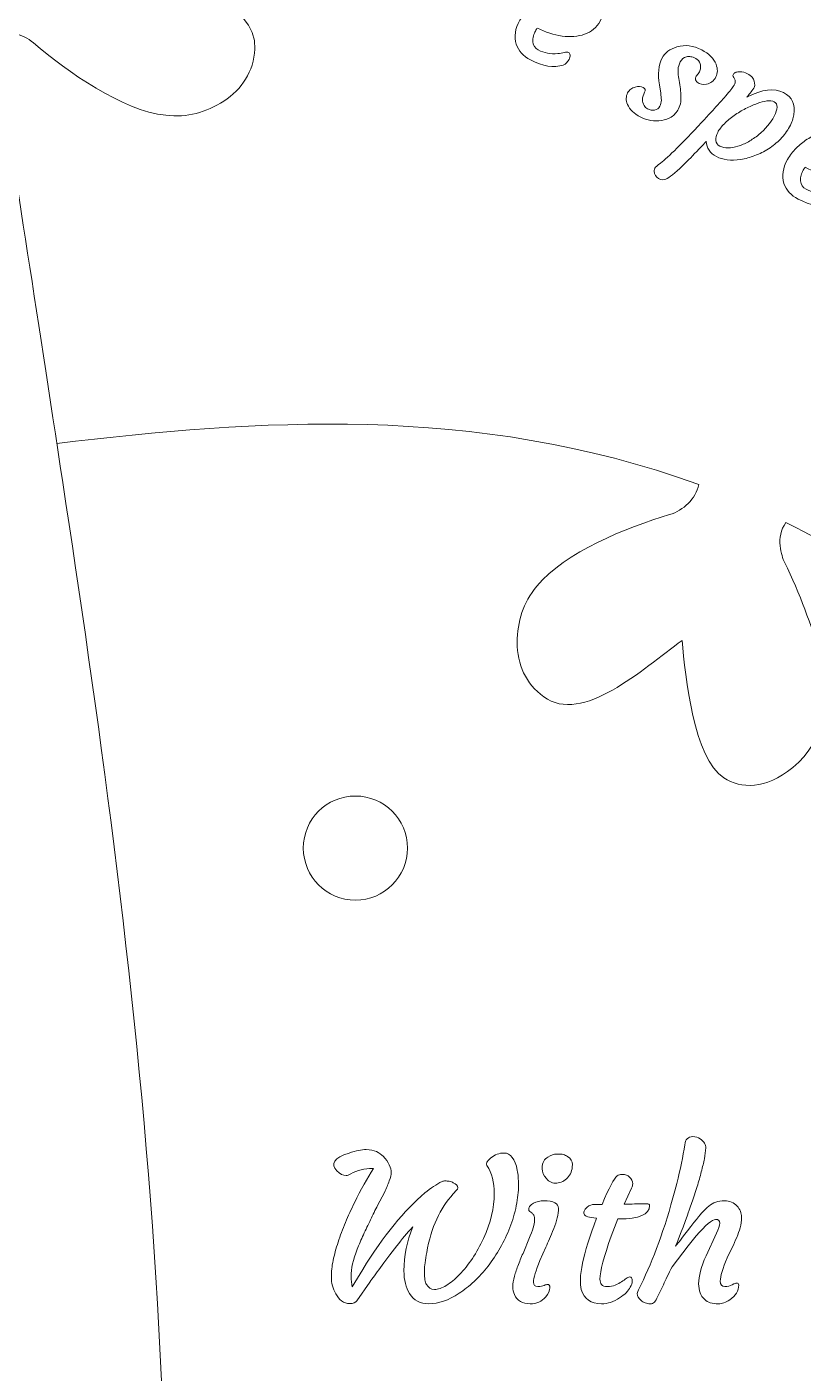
# Model space of a CAD drawing. Header units: inches. Extents: x -160 to 752, y 28 to 782.
# Drawn here: x -13.6 to 70.9, y 551.2 to 697.7 of the extents above; entities that cross this region are included whole.
import ezdxf

# ---------------------------------------------------------------- set-up
doc = ezdxf.new("R2010")
doc.units = ezdxf.units.IN
doc.header["$MEASUREMENT"] = 0
doc.layers.add('_U+0421_U+043B_U+043E_U+0439 1', color=7, linetype='Continuous')

# ---------------------------------------------------------------- blocks, each defined once
blk = doc.blocks.new('block 2')
at = {"layer": '_U+0421_U+043B_U+043E_U+0439 1', "color": 12, "lineweight": 9, "true_color": 0xe30513}
for points, knots in [([(305.09, 27.81), (184.24, 132.09), (55.29, 227.61), (-54.65, 344.61), (-130.38, 432.04), (-160.47, 554.53), (-106.38, 659.79), (-61.65, 746.82), (0.67, 769.94), (55.4, 761.15), (152.47, 745.58), (244.36, 626.03), (305, 559.17), (383.27, 640.56), (469.58, 781.89), (597.36, 753.44), (657.3, 740.1), (700.3, 699.79), (723.45, 645.65), (746.6, 591.54), (751.52, 539.49), (735.49, 482.62), (690.02, 321.27), (429.51, 136.47), (305.09, 27.81), (305.09, 27.81), (305.09, 27.81), (305.09, 27.81)], [0, 0, 0, 0, 1, 1, 1, 2, 2, 2, 3, 3, 3, 4, 4, 4, 5, 5, 5, 6, 6, 6, 7, 7, 7, 8, 8, 8, 9, 9, 9, 9]), ([(-74.6, 369.93), (-51.73, 392.1), (-28.86, 414.27), (-14.44, 445.06), (-12.86, 444.77), (-11.31, 443.51), (-10.8, 442.02), (-9.23, 437.38), (-6.3, 430.75), (-2.46, 427.86), (-0.59, 426.45), (1.41, 425.89), (3.74, 425.97), (6.08, 426.04), (8.19, 427.06), (9.54, 429.08), (12.43, 433.4), (6.17, 439.65), (2.83, 443.9), (6.79, 444.41), (15.64, 445.65), (17.61, 449.01), (18.72, 450.91), (18.76, 453.55), (16.18, 456.45), (13.07, 459.97), (8.11, 460.61), (3.79, 459.07), (0.63, 457.79), (-2.67, 456.6), (-6.11, 454.71), (-6.7, 454.39), (-8.8, 453.59), (-10.41, 454.7), (-7.37, 462.48), (-4.97, 470.27), (-3.11, 479.25), (7.32, 529.36), (-2.38, 600), (-9.7, 648.16), (-12.62, 667.31), (-15.06, 683.43), (-17.37, 696.89), (-15.87, 697.44), (-14.1, 697.02), (-12.9, 696), (-9.17, 692.83), (-3.26, 688.64), (1.52, 688.12), (3.85, 687.87), (5.86, 688.41), (7.82, 689.67), (9.79, 690.94), (11.08, 692.89), (11.2, 695.32), (11.47, 700.51), (2.89, 702.67), (-2.15, 704.61), (0.99, 707.07), (7.95, 712.67), (7.91, 716.57), (7.9, 718.77), (6.58, 721.06), (2.88, 722.23), (-1.6, 723.65), (-6.19, 721.66), (-9.11, 718.12), (-11.16, 715.4), (-13.39, 712.69), (-15.37, 709.3), (-15.71, 708.72), (-17.4, 707.02), (-19.35, 707.13), (-22.07, 722.42), (-24.5, 735.04), (-26.94, 747.65)], [0, 0, 0, 0, 1, 1, 1, 2, 2, 2, 3, 3, 3, 4, 4, 4, 5, 5, 5, 6, 6, 6, 7, 7, 7, 8, 8, 8, 9, 9, 9, 10, 10, 10, 11, 11, 11, 12, 12, 12, 13, 13, 13, 14, 14, 14, 15, 15, 15, 16, 16, 16, 17, 17, 17, 18, 18, 18, 19, 19, 19, 20, 20, 20, 21, 21, 21, 22, 22, 22, 23, 23, 23, 24, 24, 24, 25, 25, 25, 25]), ([(579.12, 671.93), (563.35, 665.62), (547.38, 659.03), (531.38, 646.39), (532.3, 644.66), (534.52, 644.38), (535.19, 644.39), (539.12, 644.46), (542.59, 643.97), (545.98, 643.63), (550.52, 642.98), (554.61, 640.09), (555.73, 635.53), (556.65, 631.76), (555.39, 629.45), (553.52, 628.29), (550.2, 626.23), (541.8, 629.26), (538.06, 630.66), (539.03, 625.35), (541.65, 616.89), (537.08, 614.42), (534.94, 613.26), (532.6, 613.35), (530.5, 614.37), (528.4, 615.39), (526.9, 616.82), (525.9, 618.95), (523.85, 623.29), (524.35, 630.52), (525.12, 635.36), (525.37, 636.92), (524.81, 638.65), (523.55, 639.64), (517.37, 633.8), (510.59, 626.3), (504.32, 617.9), (480.88, 586.49), (456.69, 534.63), (430.41, 501.71), (431.53, 500.11), (433.73, 499.78), (434.4, 499.87), (438.28, 500.41), (441.79, 500.35), (445.2, 500.42), (449.79, 500.32), (454.19, 497.95), (455.85, 493.55), (457.22, 489.92), (456.25, 487.47), (454.53, 486.1), (451.49, 483.65), (442.78, 485.65), (438.9, 486.59), (440.51, 481.43), (444.12, 473.35), (439.89, 470.35), (437.9, 468.94), (435.57, 468.75), (433.36, 469.51), (431.15, 470.26), (429.49, 471.5), (428.24, 473.49), (425.68, 477.56), (425.31, 484.79), (425.49, 489.69), (425.55, 491.26), (424.78, 492.92), (423.41, 493.75), (394.21, 462), (361.88, 456.55), (326.54, 457.86), (291.19, 459.16), (252.36, 466.43), (220.23, 490.95), (188.11, 515.47), (162.7, 557.24), (136.22, 588.28), (114.09, 614.22), (90.28, 633.24), (69, 643.8), (67.84, 642.22), (68.55, 640.1), (68.85, 639.5), (70.61, 635.99), (71.68, 632.65), (72.83, 629.44), (74.21, 625.07), (73.38, 620.13), (69.75, 617.15), (66.75, 614.69), (64.12, 614.83), (62.26, 616.01), (58.97, 618.11), (58.07, 626.99), (57.71, 630.97), (53.34, 627.79), (46.86, 621.78), (42.65, 624.83), (40.68, 626.26), (39.75, 628.4), (39.76, 630.74), (39.77, 633.07), (40.41, 635.05), (41.89, 636.87), (44.92, 640.59), (51.66, 643.27), (56.35, 644.67), (57.86, 645.12), (59.18, 646.38), (59.53, 647.94), (34.92, 656.84), (11.32, 654.93), (-10.35, 652.42)], [0, 0, 0, 0, 1, 1, 1, 2, 2, 2, 3, 3, 3, 4, 4, 4, 5, 5, 5, 6, 6, 6, 7, 7, 7, 8, 8, 8, 9, 9, 9, 10, 10, 10, 11, 11, 11, 12, 12, 12, 13, 13, 13, 14, 14, 14, 15, 15, 15, 16, 16, 16, 17, 17, 17, 18, 18, 18, 19, 19, 19, 20, 20, 20, 21, 21, 21, 22, 22, 22, 23, 23, 23, 24, 24, 24, 25, 25, 25, 26, 26, 26, 27, 27, 27, 28, 28, 28, 29, 29, 29, 30, 30, 30, 31, 31, 31, 32, 32, 32, 33, 33, 33, 34, 34, 34, 35, 35, 35, 36, 36, 36, 37, 37, 37, 38, 38, 38, 38]), ([(22.15, 614.04), (25.28, 614.04), (27.82, 611.5), (27.82, 608.37), (27.82, 605.24), (25.28, 602.7), (22.15, 602.7), (19.02, 602.7), (16.48, 605.24), (16.48, 608.37), (16.48, 611.5), (19.02, 614.04), (22.15, 614.04), (22.15, 614.04), (22.15, 614.04), (22.15, 614.04)], [0, 0, 0, 0, 1, 1, 1, 2, 2, 2, 3, 3, 3, 4, 4, 4, 5, 5, 5, 5]), ([(-133.18, 526.04), (-108.39, 533.44), (-83.6, 540.85), (-55.47, 535.1), (-54.61, 536.86), (-55.84, 539.06), (-56.24, 539.6), (-58.58, 542.75), (-60.21, 545.86), (-61.91, 548.81), (-64.03, 552.88), (-64.07, 557.88), (-61.02, 561.45), (-58.5, 564.4), (-55.88, 564.72), (-53.85, 563.88), (-50.24, 562.39), (-47.8, 553.8), (-46.76, 549.95), (-43.01, 553.84), (-37.67, 560.89), (-33, 558.62), (-30.8, 557.56), (-29.51, 555.61), (-29.12, 553.31), (-28.72, 551.01), (-29.01, 548.95), (-30.14, 546.9), (-32.48, 542.7), (-38.64, 538.89), (-43.02, 536.7), (-44.43, 535.99), (-45.61, 534.2), (-45.68, 532.6), (-43.53, 531.93), (-41.35, 531.19), (-39.15, 530.35), (-4.07, 517.06), (36.62, 481.68), (67.42, 458.65), (98.21, 435.62), (119.11, 424.94), (144.76, 406.58), (170.42, 388.23), (200.83, 362.19), (232.92, 357.15), (265.02, 352.1), (298.81, 368.05), (336.18, 364.29), (362.16, 361.67), (390.05, 349.49), (418.01, 335.27), (417.56, 333.74), (416.16, 332.58), (414.62, 332.23), (409.84, 331.15), (402.94, 328.94), (399.66, 325.43), (398.06, 323.72), (397.29, 321.79), (397.12, 319.46), (396.95, 317.13), (397.73, 314.93), (399.6, 313.37), (403.59, 310.04), (410.47, 315.6), (415.05, 318.47), (415.14, 314.48), (415.43, 305.55), (418.57, 303.23), (420.34, 301.93), (422.95, 301.61), (426.11, 303.86), (429.94, 306.59), (431.11, 311.46), (430.03, 315.92), (429.09, 319.19), (428.26, 322.6), (426.74, 326.22), (426.48, 326.84), (425.92, 329.01), (427.18, 330.5), (436.29, 325.75), (445.6, 320.79), (454.68, 316.03), (470.92, 307.53), (487.23, 299.46), (503.26, 291.59), (502.8, 290.06), (501.4, 288.89), (499.86, 288.55), (495.08, 287.47), (488.18, 285.26), (484.9, 281.75), (483.3, 280.03), (482.53, 278.11), (482.36, 275.78), (482.19, 273.45), (482.97, 271.25), (484.84, 269.68), (488.83, 266.36), (495.71, 271.91), (500.29, 274.79), (500.38, 270.79), (500.67, 261.87), (503.81, 259.55), (505.58, 258.24), (508.2, 257.93), (511.36, 260.18), (515.18, 262.91), (516.35, 267.77), (515.27, 272.23), (514.33, 275.51), (513.5, 278.92), (511.98, 282.54), (511.72, 283.16), (511.3, 285.41), (512.56, 286.9), (532.97, 276.97), (553.26, 267.38), (573.56, 257.79)], [0, 0, 0, 0, 1, 1, 1, 2, 2, 2, 3, 3, 3, 4, 4, 4, 5, 5, 5, 6, 6, 6, 7, 7, 7, 8, 8, 8, 9, 9, 9, 10, 10, 10, 11, 11, 11, 12, 12, 12, 13, 13, 13, 14, 14, 14, 15, 15, 15, 16, 16, 16, 17, 17, 17, 18, 18, 18, 19, 19, 19, 20, 20, 20, 21, 21, 21, 22, 22, 22, 23, 23, 23, 24, 24, 24, 25, 25, 25, 26, 26, 26, 27, 27, 27, 28, 28, 28, 29, 29, 29, 30, 30, 30, 31, 31, 31, 32, 32, 32, 33, 33, 33, 34, 34, 34, 35, 35, 35, 36, 36, 36, 37, 37, 37, 38, 38, 38, 39, 39, 39, 40, 40, 40, 40])]:
    blk.add_open_spline(points, degree=3, knots=knots, dxfattribs=at)
at = {"layer": '_U+0421_U+043B_U+043E_U+0439 1', "lineweight": 0}
for points, knots in [([(40.04, 698.47), (40.31, 698.92), (40.62, 699.34), (40.98, 699.69), (41.34, 700.05), (41.74, 700.38), (42.17, 700.66), (42.61, 700.95), (43.08, 701.19), (43.57, 701.39), (44.06, 701.59), (44.56, 701.73), (45.06, 701.82), (46.13, 702), (47.06, 701.88), (47.85, 701.47), (48.78, 700.99), (49.2, 700.29), (49.11, 699.36), (49.08, 699.04), (48.97, 698.71), (48.78, 698.36), (48.59, 698.01), (48.36, 697.72), (48.07, 697.48), (47.78, 697.25), (47.46, 697.07), (47.1, 696.94), (46.75, 696.82), (46.36, 696.74), (45.94, 696.71), (45.52, 696.68), (45.09, 696.69), (44.65, 696.75), (43.74, 696.88), (42.84, 697.17), (41.96, 697.61), (41.9, 697.55), (41.83, 697.44), (41.74, 697.29), (41.66, 697.14), (41.59, 696.97), (41.53, 696.76), (41.47, 696.55), (41.45, 696.35), (41.46, 696.16), (41.49, 695.73), (41.69, 695.42), (42.05, 695.23), (42.68, 694.91), (43.39, 694.77), (44.18, 694.83), (44.45, 694.85), (44.69, 694.89), (44.89, 694.95), (45.09, 695.01), (45.24, 695.02), (45.34, 694.97), (45.44, 694.92), (45.49, 694.82), (45.51, 694.66), (45.52, 694.51), (45.49, 694.36), (45.41, 694.21), (45.26, 693.92), (45.05, 693.72), (44.78, 693.59), (43.74, 693.26), (42.55, 693.45), (41.2, 694.15), (40.41, 694.57), (39.89, 695.14), (39.66, 695.86), (39.4, 696.68), (39.53, 697.55), (40.04, 698.47), (40.04, 698.47), (40.04, 698.47), (40.04, 698.47)], [0, 0, 0, 0, 1, 1, 1, 2, 2, 2, 3, 3, 3, 4, 4, 4, 5, 5, 5, 6, 6, 6, 7, 7, 7, 8, 8, 8, 9, 9, 9, 10, 10, 10, 11, 11, 11, 12, 12, 12, 13, 13, 13, 14, 14, 14, 15, 15, 15, 16, 16, 16, 17, 17, 17, 18, 18, 18, 19, 19, 19, 20, 20, 20, 21, 21, 21, 22, 22, 22, 23, 23, 23, 24, 24, 24, 25, 25, 25, 26, 26, 26, 26]), ([(51.78, 690.57), (51.87, 690.73), (51.99, 690.87), (52.14, 690.97), (52.28, 691.08), (52.44, 691.15), (52.6, 691.2), (52.93, 691.29), (53.23, 691.27), (53.48, 691.14), (53.69, 691.03), (53.74, 690.86), (53.63, 690.64), (53.33, 690.07), (53.32, 689.59), (53.58, 689.17), (53.67, 689.02), (53.79, 688.9), (53.94, 688.83), (54.08, 688.75), (54.21, 688.71), (54.33, 688.68), (54.45, 688.66), (54.58, 688.66), (54.7, 688.69), (54.97, 688.75), (55.17, 688.88), (55.28, 689.1), (55.39, 689.31), (55.45, 689.54), (55.45, 689.77), (55.44, 690), (55.42, 690.26), (55.38, 690.53), (55.38, 690.53), (55.25, 691.42), (55.25, 691.42), (55.05, 692.63), (55.14, 693.59), (55.52, 694.32), (55.84, 694.93), (56.38, 695.35), (57.15, 695.57), (58.03, 695.83), (58.92, 695.71), (59.84, 695.24), (60.64, 694.82), (61.16, 694.3), (61.4, 693.67), (61.6, 693.16), (61.6, 692.7), (61.38, 692.29), (61.16, 691.86), (60.82, 691.6), (60.37, 691.52), (59.96, 691.44), (59.62, 691.51), (59.36, 691.72), (59.24, 691.82), (59.18, 691.94), (59.16, 692.08), (59.15, 692.22), (59.19, 692.35), (59.31, 692.46), (59.42, 692.57), (59.52, 692.7), (59.59, 692.85), (59.67, 692.99), (59.71, 693.14), (59.72, 693.3), (59.73, 693.45), (59.72, 693.59), (59.67, 693.73), (59.57, 694), (59.42, 694.2), (59.21, 694.3), (59, 694.41), (58.82, 694.48), (58.66, 694.5), (58.5, 694.53), (58.35, 694.52), (58.2, 694.49), (57.89, 694.41), (57.66, 694.22), (57.51, 693.94), (57.36, 693.65), (57.28, 693.38), (57.27, 693.13), (57.26, 692.87), (57.28, 692.6), (57.31, 692.32), (57.35, 692.04), (57.4, 691.75), (57.45, 691.45), (57.51, 691.15), (57.55, 690.85), (57.57, 690.55), (57.63, 689.82), (57.55, 689.26), (57.33, 688.84), (57.12, 688.43), (56.85, 688.13), (56.53, 687.93), (56.22, 687.75), (55.87, 687.62), (55.49, 687.57), (54.67, 687.44), (53.89, 687.56), (53.16, 687.94), (52.47, 688.3), (52, 688.76), (51.77, 689.3), (51.58, 689.76), (51.58, 690.18), (51.78, 690.57), (51.78, 690.57), (51.78, 690.57), (51.78, 690.57)], [0, 0, 0, 0, 1, 1, 1, 2, 2, 2, 3, 3, 3, 4, 4, 4, 5, 5, 5, 6, 6, 6, 7, 7, 7, 8, 8, 8, 9, 9, 9, 10, 10, 10, 11, 11, 11, 12, 12, 12, 13, 13, 13, 14, 14, 14, 15, 15, 15, 16, 16, 16, 17, 17, 17, 18, 18, 18, 19, 19, 19, 20, 20, 20, 21, 21, 21, 22, 22, 22, 23, 23, 23, 24, 24, 24, 25, 25, 25, 26, 26, 26, 27, 27, 27, 28, 28, 28, 29, 29, 29, 30, 30, 30, 31, 31, 31, 32, 32, 32, 33, 33, 33, 34, 34, 34, 35, 35, 35, 36, 36, 36, 37, 37, 37, 38, 38, 38, 39, 39, 39, 39]), ([(60.32, 685.29), (60.27, 685.21), (59.93, 684.85), (59.3, 684.19), (58.68, 683.53), (58.17, 683.02), (57.78, 682.64), (56.91, 681.8), (56.3, 681.32), (55.95, 681.18), (55.67, 681.08), (55.4, 681.09), (55.15, 681.23), (54.84, 681.39), (54.68, 681.66), (54.68, 682.05), (54.67, 682.16), (54.7, 682.27), (54.75, 682.37), (54.81, 682.48), (55.01, 682.67), (55.35, 682.93), (56.25, 683.6), (57.73, 685.07), (59.81, 687.32), (60.64, 688.21), (61.2, 688.82), (61.48, 689.14), (61.48, 689.14), (62.27, 690.02), (62.27, 690.02), (62.78, 690.61), (63.12, 691.01), (63.28, 691.24), (63.43, 691.46), (63.5, 691.64), (63.5, 691.77), (63.49, 691.9), (63.46, 692.01), (63.41, 692.1), (63.36, 692.19), (63.32, 692.27), (63.27, 692.35), (63.23, 692.42), (63.23, 692.5), (63.3, 692.59), (63.36, 692.69), (63.45, 692.76), (63.57, 692.8), (63.7, 692.84), (63.83, 692.87), (63.98, 692.86), (64.29, 692.85), (64.56, 692.78), (64.81, 692.65), (65.05, 692.52), (65.23, 692.39), (65.34, 692.26), (65.45, 692.13), (65.53, 691.98), (65.56, 691.83), (65.65, 691.52), (65.63, 691.27), (65.5, 691.08), (65.23, 690.69), (64.99, 690.37), (64.77, 690.11), (66.41, 690.96), (67.74, 691.12), (68.76, 690.59), (69.69, 690.11), (70.06, 689.31), (69.88, 688.19), (69.81, 687.8), (69.65, 687.36), (69.4, 686.88), (69.15, 686.4), (68.83, 685.95), (68.43, 685.54), (68.03, 685.14), (67.59, 684.78), (67.12, 684.48), (66.65, 684.18), (66.15, 683.92), (65.63, 683.73), (65.11, 683.54), (64.6, 683.4), (64.09, 683.32), (63.01, 683.16), (62.13, 683.27), (61.44, 683.63), (60.75, 683.99), (60.37, 684.54), (60.32, 685.29), (60.32, 685.29), (60.32, 685.29), (60.32, 685.29)], [0, 0, 0, 0, 1, 1, 1, 2, 2, 2, 3, 3, 3, 4, 4, 4, 5, 5, 5, 6, 6, 6, 7, 7, 7, 8, 8, 8, 9, 9, 9, 10, 10, 10, 11, 11, 11, 12, 12, 12, 13, 13, 13, 14, 14, 14, 15, 15, 15, 16, 16, 16, 17, 17, 17, 18, 18, 18, 19, 19, 19, 20, 20, 20, 21, 21, 21, 22, 22, 22, 23, 23, 23, 24, 24, 24, 25, 25, 25, 26, 26, 26, 27, 27, 27, 28, 28, 28, 29, 29, 29, 30, 30, 30, 31, 31, 31, 32, 32, 32, 32]), ([(63.38, 688.1), (62.98, 687.82), (62.62, 687.52), (62.31, 687.21), (61.99, 686.89), (61.75, 686.58), (61.58, 686.26), (61.42, 685.95), (61.35, 685.66), (61.38, 685.38), (61.41, 685.11), (61.56, 684.9), (61.82, 684.77), (62.09, 684.63), (62.39, 684.56), (62.73, 684.57), (63.07, 684.58), (63.42, 684.64), (63.79, 684.75), (64.17, 684.87), (64.54, 685.04), (64.93, 685.25), (65.31, 685.47), (65.68, 685.72), (66.03, 686), (66.78, 686.63), (67.35, 687.3), (67.72, 688.02), (67.93, 688.41), (68.03, 688.74), (68.04, 689.01), (68.05, 689.28), (67.95, 689.47), (67.74, 689.58), (67.52, 689.69), (67.26, 689.73), (66.94, 689.68), (66.62, 689.64), (66.26, 689.55), (65.87, 689.4), (65.47, 689.27), (65.06, 689.08), (64.62, 688.85), (64.19, 688.63), (63.77, 688.38), (63.38, 688.1), (63.38, 688.1), (63.38, 688.1), (63.38, 688.1)], [0, 0, 0, 0, 1, 1, 1, 2, 2, 2, 3, 3, 3, 4, 4, 4, 5, 5, 5, 6, 6, 6, 7, 7, 7, 8, 8, 8, 9, 9, 9, 10, 10, 10, 11, 11, 11, 12, 12, 12, 13, 13, 13, 14, 14, 14, 15, 15, 15, 16, 16, 16, 16]), ([(69.18, 683.31), (69.45, 683.77), (69.76, 684.18), (70.12, 684.54), (70.48, 684.9), (70.88, 685.22), (71.32, 685.51), (71.76, 685.79), (72.22, 686.04), (72.71, 686.23), (73.2, 686.44), (73.7, 686.58), (74.2, 686.66), (75.27, 686.84), (76.2, 686.72), (77, 686.31), (77.92, 685.83), (78.34, 685.13), (78.25, 684.2), (78.22, 683.89), (78.12, 683.56), (77.93, 683.21), (77.74, 682.85), (77.5, 682.56), (77.21, 682.33), (76.93, 682.1), (76.6, 681.92), (76.24, 681.79), (75.89, 681.66), (75.5, 681.58), (75.08, 681.55), (74.66, 681.52), (74.24, 681.54), (73.79, 681.6), (72.88, 681.73), (71.99, 682.01), (71.1, 682.46), (71.04, 682.39), (70.97, 682.29), (70.88, 682.14), (70.8, 681.99), (70.73, 681.81), (70.67, 681.6), (70.61, 681.4), (70.59, 681.2), (70.6, 681), (70.63, 680.58), (70.83, 680.27), (71.2, 680.08), (71.82, 679.75), (72.53, 679.62), (73.32, 679.68), (73.59, 679.69), (73.83, 679.73), (74.03, 679.8), (74.24, 679.86), (74.39, 679.86), (74.48, 679.81), (74.58, 679.76), (74.64, 679.66), (74.65, 679.51), (74.66, 679.35), (74.63, 679.2), (74.55, 679.05), (74.4, 678.77), (74.19, 678.56), (73.92, 678.44), (72.88, 678.11), (71.69, 678.3), (70.34, 679), (69.55, 679.41), (69.03, 679.98), (68.8, 680.71), (68.54, 681.53), (68.67, 682.4), (69.18, 683.31), (69.18, 683.31), (69.18, 683.31), (69.18, 683.31)], [0, 0, 0, 0, 1, 1, 1, 2, 2, 2, 3, 3, 3, 4, 4, 4, 5, 5, 5, 6, 6, 6, 7, 7, 7, 8, 8, 8, 9, 9, 9, 10, 10, 10, 11, 11, 11, 12, 12, 12, 13, 13, 13, 14, 14, 14, 15, 15, 15, 16, 16, 16, 17, 17, 17, 18, 18, 18, 19, 19, 19, 20, 20, 20, 21, 21, 21, 22, 22, 22, 23, 23, 23, 24, 24, 24, 25, 25, 25, 26, 26, 26, 26]), ([(61.36, 567.96), (60.97, 567.96), (60.26, 567.36), (59.25, 566.16), (59.25, 566.16), (58.36, 565.07), (58.36, 565.07), (58.36, 565.07), (56.64, 562.82), (56.64, 562.82), (56.23, 562.04), (55.9, 561.38), (55.67, 560.86), (55.67, 560.86), (55.08, 559.62), (55.08, 559.62), (54.93, 559.31), (54.81, 559.09), (54.69, 558.97), (54.58, 558.84), (54.43, 558.78), (54.24, 558.78), (54.06, 558.78), (53.87, 558.81), (53.7, 558.88), (53.52, 558.95), (53.37, 559.04), (53.24, 559.14), (52.97, 559.37), (52.83, 559.62), (52.83, 559.89), (52.83, 560), (52.91, 560.21), (53.06, 560.53), (53.06, 560.53), (53.49, 561.4), (53.49, 561.4), (54.82, 564.15), (56.04, 567.64), (57.12, 571.86), (57.52, 573.42), (57.81, 574.83), (57.99, 576.07), (58.07, 576.67), (58.36, 576.97), (58.87, 576.97), (59.2, 576.97), (59.47, 576.89), (59.68, 576.73), (60.1, 576.42), (60.3, 576.1), (60.28, 575.74), (60.27, 575.4), (60.22, 575), (60.14, 574.57), (60.05, 574.13), (59.94, 573.66), (59.8, 573.15), (59.67, 572.63), (59.51, 572.09), (59.34, 571.53), (58.87, 570.1), (58.52, 569.06), (58.29, 568.42), (57.59, 566.5), (57.16, 565.37), (56.99, 565.04), (57.1, 565.17), (57.24, 565.35), (57.41, 565.57), (58.71, 567.28), (59.52, 568.3), (59.82, 568.63), (60.13, 568.96), (60.39, 569.22), (60.61, 569.4), (61.06, 569.79), (61.63, 569.99), (62.32, 569.99), (62.89, 569.99), (63.34, 569.8), (63.69, 569.42), (64.01, 569.05), (64.17, 568.65), (64.17, 568.22), (64.17, 567.79), (64.12, 567.4), (64.02, 567.05), (63.93, 566.71), (63.8, 566.36), (63.65, 566), (63.5, 565.64), (63.34, 565.27), (63.16, 564.89), (63.16, 564.89), (62.62, 563.77), (62.62, 563.77), (62.12, 562.63), (61.87, 561.79), (61.87, 561.24), (61.87, 560.85), (62.03, 560.66), (62.35, 560.66), (62.65, 560.66), (62.92, 560.72), (63.17, 560.85), (63.41, 560.98), (63.57, 561.04), (63.64, 561.04), (63.79, 561.04), (63.87, 560.97), (63.87, 560.82), (63.87, 560.18), (63.55, 559.65), (62.9, 559.22), (62.46, 558.93), (62.06, 558.78), (61.69, 558.78), (61.32, 558.78), (61.02, 558.82), (60.78, 558.9), (60.55, 558.97), (60.33, 559.09), (60.15, 559.27), (59.72, 559.65), (59.51, 560.22), (59.51, 560.97), (59.51, 561.78), (59.78, 562.79), (60.31, 564.01), (60.31, 564.01), (61.46, 566.48), (61.46, 566.48), (61.69, 566.94), (61.8, 567.3), (61.8, 567.56), (61.8, 567.83), (61.65, 567.96), (61.36, 567.96), (61.36, 567.96), (61.36, 567.96), (61.36, 567.96)], [0, 0, 0, 0, 1, 1, 1, 2, 2, 2, 3, 3, 3, 4, 4, 4, 5, 5, 5, 6, 6, 6, 7, 7, 7, 8, 8, 8, 9, 9, 9, 10, 10, 10, 11, 11, 11, 12, 12, 12, 13, 13, 13, 14, 14, 14, 15, 15, 15, 16, 16, 16, 17, 17, 17, 18, 18, 18, 19, 19, 19, 20, 20, 20, 21, 21, 21, 22, 22, 22, 23, 23, 23, 24, 24, 24, 25, 25, 25, 26, 26, 26, 27, 27, 27, 28, 28, 28, 29, 29, 29, 30, 30, 30, 31, 31, 31, 32, 32, 32, 33, 33, 33, 34, 34, 34, 35, 35, 35, 36, 36, 36, 37, 37, 37, 38, 38, 38, 39, 39, 39, 40, 40, 40, 41, 41, 41, 42, 42, 42, 43, 43, 43, 44, 44, 44, 45, 45, 45, 46, 46, 46, 47, 47, 47, 47]), ([(22.32, 559.12), (22.17, 558.91), (21.92, 558.8), (21.56, 558.8), (21.2, 558.8), (20.89, 558.9), (20.64, 559.1), (20.39, 559.3), (20.19, 559.55), (20.02, 559.85), (19.69, 560.45), (19.53, 561.05), (19.53, 561.66), (19.53, 562.26), (19.59, 562.87), (19.72, 563.5), (19.86, 564.13), (20.04, 564.79), (20.27, 565.49), (20.5, 566.19), (20.76, 566.9), (21.06, 567.63), (21.37, 568.36), (21.69, 569.07), (22.04, 569.76), (22.74, 571.21), (23.43, 572.46), (24.13, 573.51), (24.13, 573.51), (24.01, 573.51), (24.01, 573.51), (23.16, 573.51), (22.37, 573.32), (21.64, 572.94), (21.46, 572.8), (21.29, 572.73), (21.13, 572.73), (20.78, 572.73), (20.45, 572.9), (20.13, 573.24), (19.38, 574.02), (19.83, 574.68), (21.46, 575.19), (22.22, 575.44), (22.84, 575.56), (23.31, 575.56), (23.78, 575.56), (24.15, 575.49), (24.44, 575.35), (24.72, 575.2), (24.97, 575.02), (25.17, 574.83), (25.48, 574.51), (25.71, 574.2), (25.84, 573.89), (25.97, 573.58), (26.04, 573.31), (26.04, 573.08), (26.04, 572.85), (25.97, 572.54), (25.83, 572.15), (25.69, 571.76), (25.51, 571.34), (25.3, 570.9), (25.3, 570.9), (24.57, 569.48), (24.57, 569.48), (24.31, 568.99), (24.05, 568.47), (23.8, 567.93), (23.54, 567.38), (23.28, 566.84), (23.02, 566.3), (22.77, 565.75), (22.54, 565.22), (22.34, 564.71), (21.9, 563.56), (21.68, 562.59), (21.68, 561.78), (21.68, 561.34), (21.73, 560.96), (21.81, 560.64), (21.81, 560.64), (22.94, 562.51), (22.94, 562.51), (25.23, 566.2), (27.49, 568.98), (29.71, 570.84), (30.34, 571.36), (30.97, 571.78), (31.58, 572.08), (31.68, 572.13), (31.8, 572.15), (31.94, 572.15), (32.07, 572.15), (32.21, 572.14), (32.37, 572.11), (32.52, 572.07), (32.67, 572.02), (32.8, 571.96), (33.12, 571.81), (33.28, 571.63), (33.28, 571.41), (33.28, 571.31), (33.24, 571.22), (33.17, 571.14), (33.17, 571.14), (32.79, 570.73), (32.79, 570.73), (31.36, 569.21), (30.4, 567.09), (29.91, 564.38), (29.75, 563.54), (29.67, 562.88), (29.67, 562.39), (29.67, 561.9), (29.68, 561.56), (29.71, 561.39), (29.74, 561.21), (29.8, 561.04), (29.89, 560.88), (30.08, 560.52), (30.37, 560.34), (30.75, 560.34), (31.14, 560.34), (31.57, 560.49), (32.04, 560.78), (32.51, 561.06), (32.99, 561.45), (33.47, 561.96), (33.96, 562.46), (34.43, 563.04), (34.88, 563.72), (35.33, 564.39), (35.74, 565.12), (36.09, 565.89), (36.87, 567.6), (37.27, 569.23), (37.27, 570.78), (37.27, 571.97), (37, 572.99), (36.47, 573.82), (36.33, 574.03), (36.47, 574.31), (36.89, 574.65), (37.32, 575.01), (37.8, 575.19), (38.34, 575.19), (39.04, 575.19), (39.52, 574.56), (39.77, 573.3), (39.86, 572.89), (39.9, 572.34), (39.9, 571.67), (39.9, 571), (39.82, 570.26), (39.66, 569.45), (39.49, 568.64), (39.26, 567.86), (38.96, 567.09), (38.67, 566.32), (38.32, 565.58), (37.91, 564.87), (37.51, 564.16), (37.07, 563.5), (36.59, 562.89), (36.11, 562.27), (35.6, 561.71), (35.07, 561.21), (34.53, 560.71), (33.98, 560.28), (33.43, 559.92), (32.27, 559.16), (31.19, 558.78), (30.15, 558.78), (29.21, 558.78), (28.51, 559.15), (28.04, 559.89), (27.64, 560.54), (27.43, 561.36), (27.43, 562.35), (27.43, 564), (27.75, 565.59), (28.39, 567.15), (27.79, 566.48), (27.21, 565.8), (26.65, 565.08), (25.25, 563.25), (24.27, 561.94), (23.72, 561.15), (23.72, 561.15), (22.32, 559.12), (22.32, 559.12), (22.32, 559.12), (22.32, 559.12), (22.32, 559.12)], [0, 0, 0, 0, 1, 1, 1, 2, 2, 2, 3, 3, 3, 4, 4, 4, 5, 5, 5, 6, 6, 6, 7, 7, 7, 8, 8, 8, 9, 9, 9, 10, 10, 10, 11, 11, 11, 12, 12, 12, 13, 13, 13, 14, 14, 14, 15, 15, 15, 16, 16, 16, 17, 17, 17, 18, 18, 18, 19, 19, 19, 20, 20, 20, 21, 21, 21, 22, 22, 22, 23, 23, 23, 24, 24, 24, 25, 25, 25, 26, 26, 26, 27, 27, 27, 28, 28, 28, 29, 29, 29, 30, 30, 30, 31, 31, 31, 32, 32, 32, 33, 33, 33, 34, 34, 34, 35, 35, 35, 36, 36, 36, 37, 37, 37, 38, 38, 38, 39, 39, 39, 40, 40, 40, 41, 41, 41, 42, 42, 42, 43, 43, 43, 44, 44, 44, 45, 45, 45, 46, 46, 46, 47, 47, 47, 48, 48, 48, 49, 49, 49, 50, 50, 50, 51, 51, 51, 52, 52, 52, 53, 53, 53, 54, 54, 54, 55, 55, 55, 56, 56, 56, 57, 57, 57, 58, 58, 58, 59, 59, 59, 60, 60, 60, 61, 61, 61, 62, 62, 62, 63, 63, 63, 64, 64, 64, 65, 65, 65, 65]), ([(45.24, 572.5), (45.08, 572.33), (44.9, 572.2), (44.71, 572.09), (44.51, 571.99), (44.29, 571.93), (44.07, 571.9), (43.85, 571.88), (43.64, 571.91), (43.44, 572), (43.25, 572.09), (43.08, 572.23), (42.94, 572.4), (42.63, 572.76), (42.47, 573.12), (42.47, 573.48), (42.47, 573.85), (42.53, 574.12), (42.65, 574.3), (42.77, 574.48), (42.92, 574.63), (43.1, 574.75), (43.44, 574.97), (43.76, 575.08), (44.07, 575.08), (44.37, 575.08), (44.61, 575.06), (44.78, 575.02), (44.94, 574.98), (45.1, 574.9), (45.24, 574.8), (45.59, 574.57), (45.77, 574.28), (45.77, 573.94), (45.77, 573.6), (45.72, 573.32), (45.62, 573.09), (45.53, 572.87), (45.4, 572.67), (45.24, 572.5), (45.24, 572.5), (45.24, 572.5), (45.24, 572.5)], [0, 0, 0, 0, 1, 1, 1, 2, 2, 2, 3, 3, 3, 4, 4, 4, 5, 5, 5, 6, 6, 6, 7, 7, 7, 8, 8, 8, 9, 9, 9, 10, 10, 10, 11, 11, 11, 12, 12, 12, 13, 13, 13, 14, 14, 14, 14]), ([(51.98, 561.7), (52.18, 561.7), (52.29, 561.56), (52.29, 561.28), (52.29, 561.04), (52.21, 560.81), (52.07, 560.59), (51.88, 560.18), (51.49, 559.79), (50.91, 559.42), (50.26, 558.99), (49.6, 558.78), (48.93, 558.78), (47.78, 558.78), (47.05, 559.29), (46.74, 560.33), (46.38, 561.55), (46.92, 564.14), (48.39, 568.1), (47.56, 568.17), (47.12, 568.31), (47.04, 568.53), (47.02, 568.59), (47.01, 568.66), (47.01, 568.74), (47.01, 568.81), (47.05, 568.9), (47.11, 569), (47.18, 569.1), (47.27, 569.2), (47.38, 569.29), (47.63, 569.5), (47.88, 569.6), (48.14, 569.6), (48.14, 569.6), (48.99, 569.6), (48.99, 569.6), (49.76, 571.41), (50.31, 572.44), (50.64, 572.69), (50.79, 572.8), (50.97, 572.86), (51.16, 572.86), (51.35, 572.86), (51.51, 572.84), (51.64, 572.79), (51.77, 572.74), (51.89, 572.67), (51.99, 572.57), (52.21, 572.36), (52.33, 572.12), (52.33, 571.85), (52.33, 571.71), (52.29, 571.55), (52.2, 571.36), (52.2, 571.36), (51.41, 569.63), (51.41, 569.63), (51.41, 569.63), (51.66, 569.63), (51.66, 569.63), (52.11, 569.63), (52.47, 569.64), (52.74, 569.65), (52.74, 569.65), (52.94, 569.65), (53.35, 569.65), (53.48, 569.66), (53.66, 569.66), (53.86, 569.66), (54.06, 569.66), (54.17, 569.59), (54.17, 569.44), (54.17, 568.5), (53.05, 568.02), (50.82, 568.02), (50.82, 568.02), (50.73, 568.02), (50.73, 568.02), (50.73, 568.02), (50, 566.14), (50, 566.14), (49.18, 563.91), (48.77, 562.34), (48.77, 561.45), (48.77, 561.2), (48.83, 561.01), (48.94, 560.87), (49.06, 560.73), (49.27, 560.66), (49.59, 560.66), (49.9, 560.66), (50.19, 560.71), (50.44, 560.82), (50.7, 560.93), (50.93, 561.04), (51.12, 561.18), (51.31, 561.31), (51.48, 561.43), (51.62, 561.54), (51.76, 561.64), (51.88, 561.7), (51.98, 561.7), (51.98, 561.7), (51.98, 561.7), (51.98, 561.7)], [0, 0, 0, 0, 1, 1, 1, 2, 2, 2, 3, 3, 3, 4, 4, 4, 5, 5, 5, 6, 6, 6, 7, 7, 7, 8, 8, 8, 9, 9, 9, 10, 10, 10, 11, 11, 11, 12, 12, 12, 13, 13, 13, 14, 14, 14, 15, 15, 15, 16, 16, 16, 17, 17, 17, 18, 18, 18, 19, 19, 19, 20, 20, 20, 21, 21, 21, 22, 22, 22, 23, 23, 23, 24, 24, 24, 25, 25, 25, 26, 26, 26, 27, 27, 27, 28, 28, 28, 29, 29, 29, 30, 30, 30, 31, 31, 31, 32, 32, 32, 33, 33, 33, 34, 34, 34, 35, 35, 35, 35]), ([(43.04, 560.89), (43.23, 560.89), (43.32, 560.77), (43.32, 560.53), (43.32, 560.21), (43.18, 559.88), (42.88, 559.53), (42.45, 559.03), (41.88, 558.78), (41.16, 558.78), (40.33, 558.78), (39.76, 559.12), (39.45, 559.79), (39.34, 560.03), (39.28, 560.31), (39.28, 560.65), (39.28, 560.98), (39.34, 561.36), (39.45, 561.77), (39.58, 562.18), (39.72, 562.61), (39.9, 563.06), (40.07, 563.52), (40.26, 563.98), (40.47, 564.44), (40.47, 564.44), (41.04, 565.8), (41.04, 565.8), (41.45, 566.8), (41.66, 567.47), (41.66, 567.79), (41.66, 568.11), (41.62, 568.32), (41.56, 568.43), (41.49, 568.53), (41.42, 568.61), (41.34, 568.67), (41.34, 568.67), (41.12, 568.82), (41.12, 568.82), (41.05, 568.87), (41.02, 568.95), (41.02, 569.08), (41.02, 569.21), (41.06, 569.33), (41.16, 569.44), (41.26, 569.55), (41.38, 569.65), (41.54, 569.74), (41.86, 569.91), (42.24, 569.99), (42.67, 569.99), (43.72, 569.99), (44.25, 569.71), (44.25, 569.16), (44.25, 568.52), (44.08, 567.78), (43.74, 566.96), (43.4, 566.13), (43.12, 565.47), (42.88, 564.96), (42.88, 564.96), (42.24, 563.48), (42.24, 563.48), (41.77, 562.39), (41.53, 561.61), (41.53, 561.13), (41.53, 560.81), (41.69, 560.66), (42, 560.66), (42.31, 560.66), (42.54, 560.7), (42.7, 560.78), (42.86, 560.85), (42.97, 560.89), (43.04, 560.89), (43.04, 560.89), (43.04, 560.89), (43.04, 560.89)], [0, 0, 0, 0, 1, 1, 1, 2, 2, 2, 3, 3, 3, 4, 4, 4, 5, 5, 5, 6, 6, 6, 7, 7, 7, 8, 8, 8, 9, 9, 9, 10, 10, 10, 11, 11, 11, 12, 12, 12, 13, 13, 13, 14, 14, 14, 15, 15, 15, 16, 16, 16, 17, 17, 17, 18, 18, 18, 19, 19, 19, 20, 20, 20, 21, 21, 21, 22, 22, 22, 23, 23, 23, 24, 24, 24, 25, 25, 25, 26, 26, 26, 26])]:
    blk.add_open_spline(points, degree=3, knots=knots, dxfattribs=at)

msp = doc.modelspace()

# ---------------------------------------------------------------- block references
at = {"layer": '_U+0421_U+043B_U+043E_U+0439 1'}
msp.add_blockref('block 2', (0, 0), dxfattribs=at)

doc.saveas('drawing.dxf')
